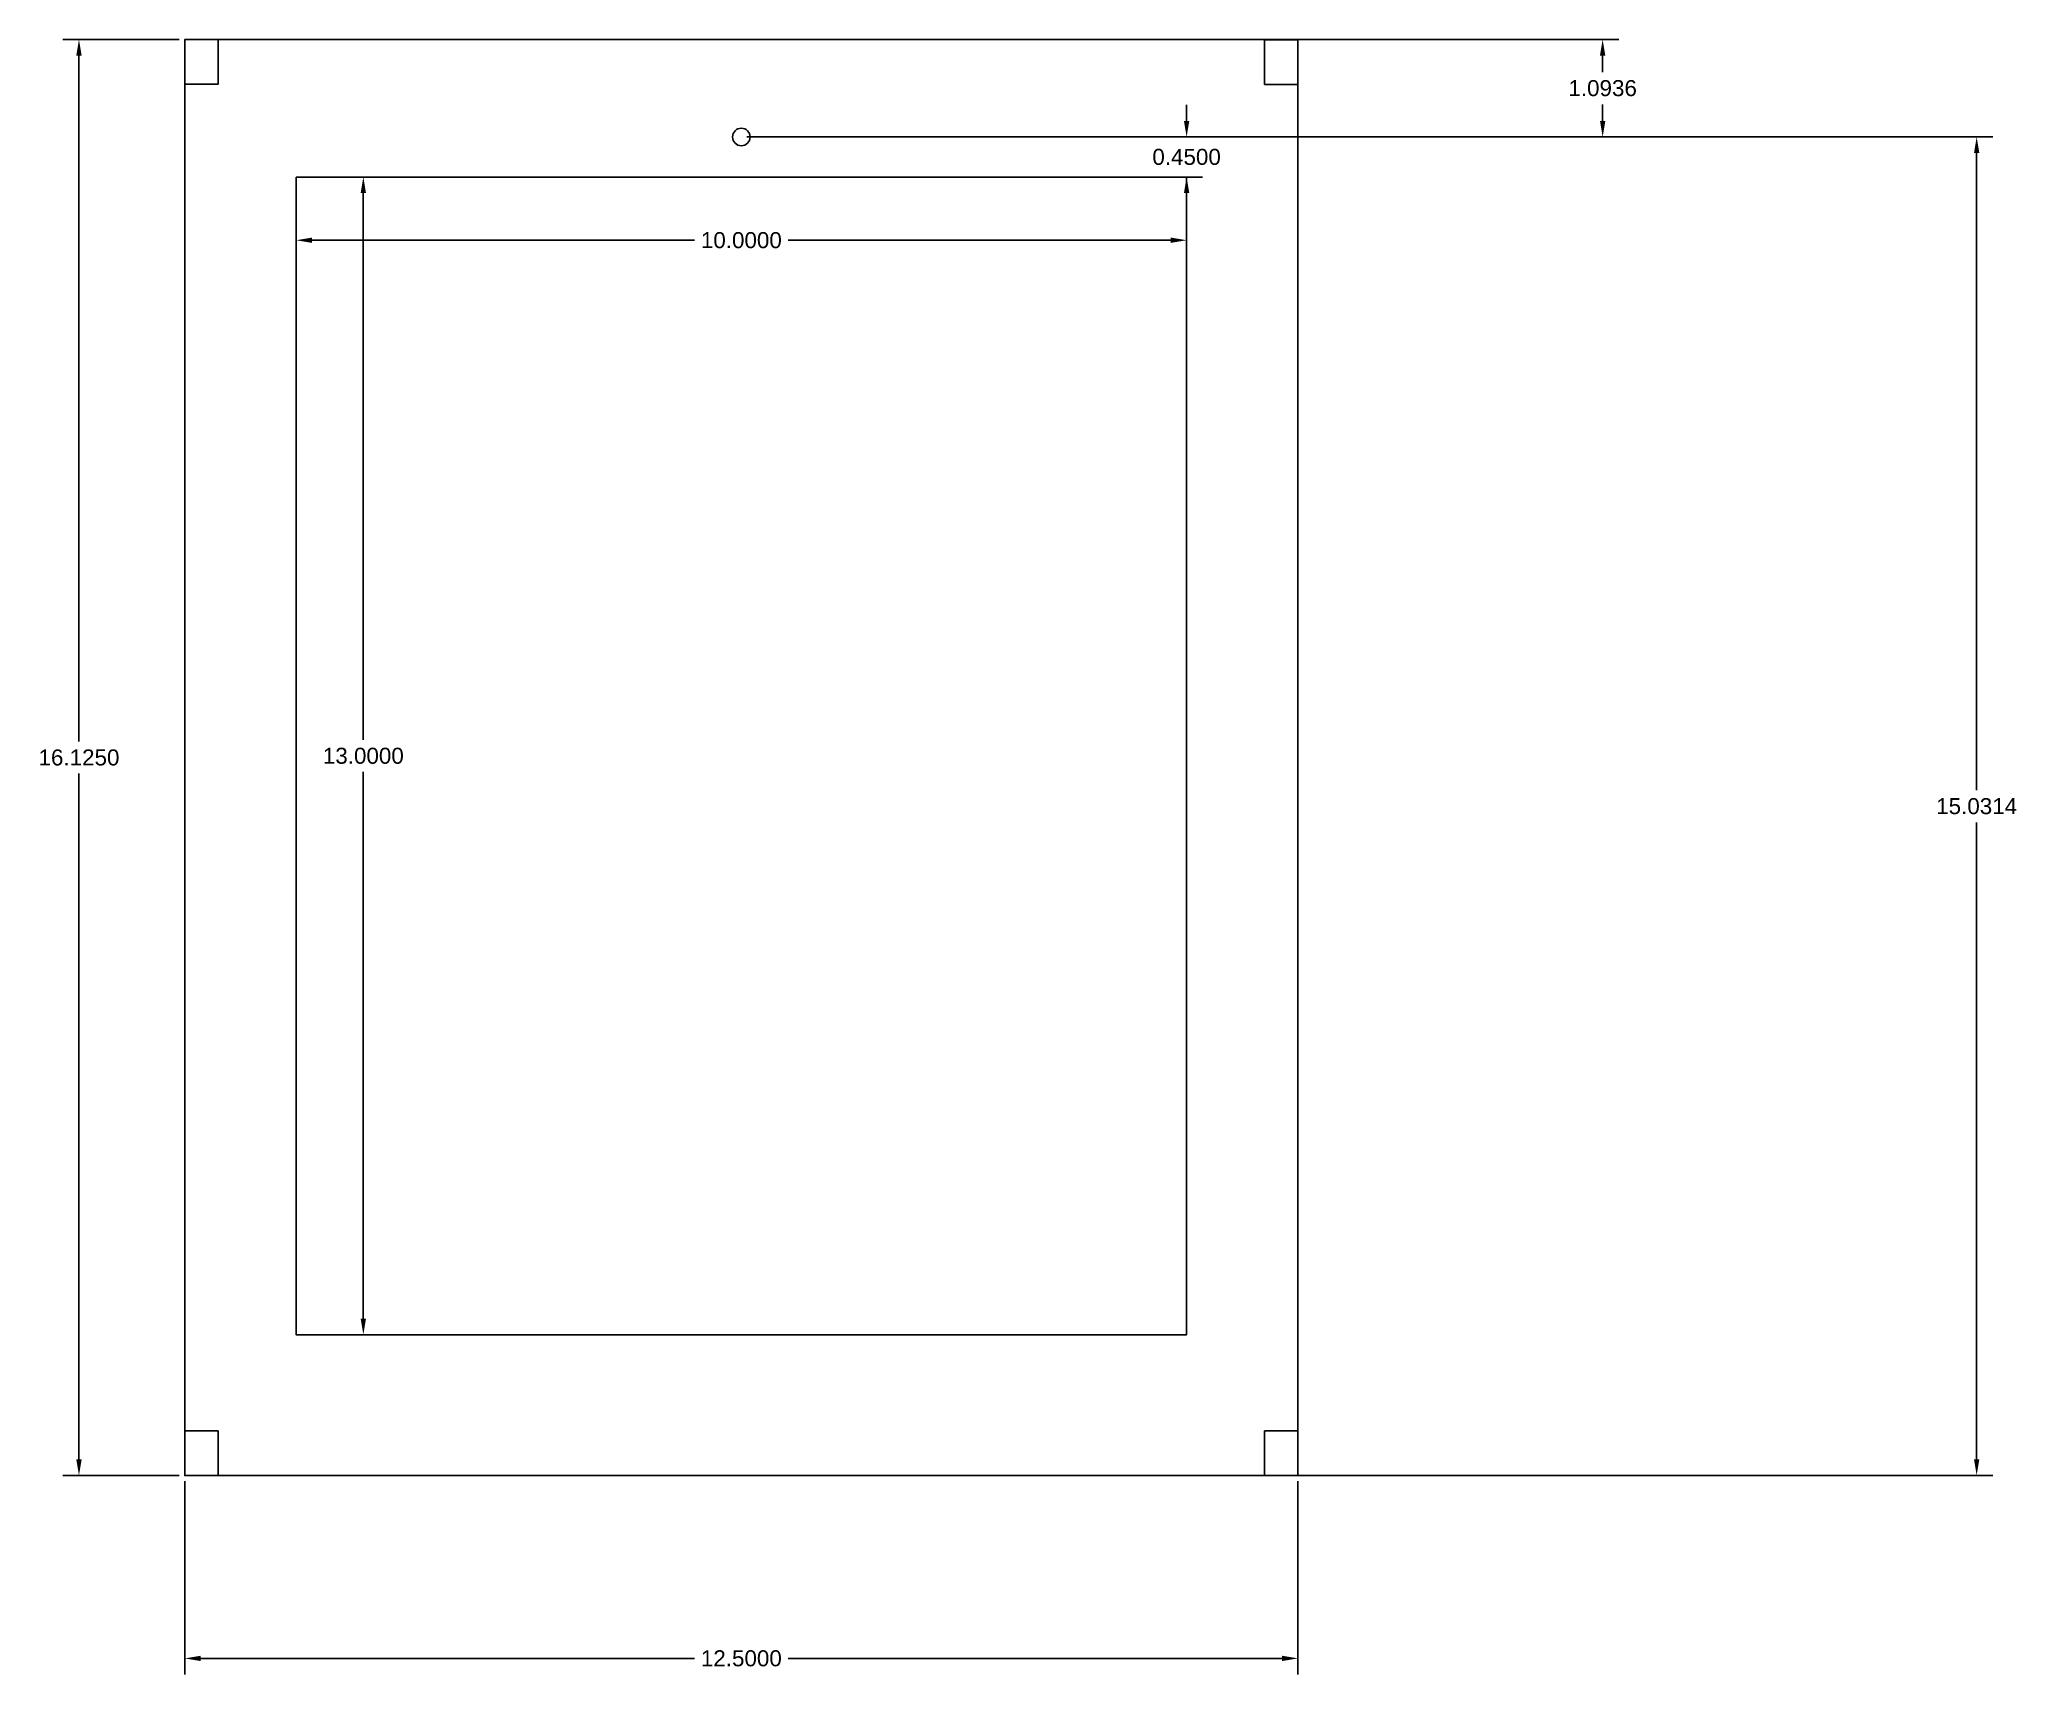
# Model space of a CAD drawing. Header units: inches. Extents: x 2.5 to 24.7, y 31.3 to 49.7.
import ezdxf

# ---------------------------------------------------------------- set-up
doc = ezdxf.new("R2010")
doc.units = ezdxf.units.IN
doc.header["$MEASUREMENT"] = 0
doc.layers.get('0').update_dxf_attribs({"color": 1})
doc.layers.add('dimensions', color=4, linetype='Continuous')
doc.styles.get("Standard").update_dxf_attribs({"font": 'Arial Regular.ttf'})
doc.dimstyles.get("Standard").update_dxf_attribs({"dimtxt": 0.18, "dimasz": 0.18, "dimexe": 0.18, "dimexo": 0.0625, "dimgap": 0.09, "dimtad": 0, "dimtih": 1, "dimtoh": 1, "dimdec": 4, "dimzin": 0, "dimdsep": 46, "dimtxsty": 'Standard', "dimcen": 0.09, "dimadec": 0, "dimazin": 0, "dimtfac": 1, "dimtdec": 4, "dimtofl": 0, "dimtmove": 0, "dimatfit": 3, "dimfxl": 1, "dimtolj": 1, "dimtzin": 0, "dimarcsym": 0})

# ---------------------------------------------------------------- blocks, each defined once
blk = doc.blocks.new('*D3')
at = {"layer": 'Defpoints', "color": 0, "transparency": 16777216}
for p in [(4.101, 33.546), (16.601, 33.546), (16.601, 31.492)]:
    blk.add_point(p, dxfattribs=at)
at = {"layer": 'dimensions', "color": 0, "lineweight": -2, "transparency": 16777216}
for p, q in [((4.101, 33.483), (4.101, 31.312)), ((16.601, 33.483), (16.601, 31.312)), ((4.281, 31.492), (9.826, 31.492)), ((16.421, 31.492), (10.876, 31.492))]:
    blk.add_line(p, q, dxfattribs=at)
at = {"layer": 'dimensions', "color": 0, "transparency": 16777216}
for points in [[(4.281, 31.522), (4.281, 31.462), (4.101, 31.492)], [(16.421, 31.522), (16.421, 31.462), (16.601, 31.492)]]:
    blk.add_solid(points, dxfattribs=at)
at = {"layer": 'dimensions', "color": 0, "transparency": 16777216, "insert": (10.351, 31.492), "char_height": 0.18, "attachment_point": 5}
blk.add_mtext('\\A1;12.5000', dxfattribs=at)
blk = doc.blocks.new('*D4')
at = {"layer": 'Defpoints', "color": 0, "transparency": 16777216}
for p in [(4.101, 49.671), (2.913, 33.546), (4.101, 33.546)]:
    blk.add_point(p, dxfattribs=at)
at = {"layer": 'dimensions', "color": 0, "lineweight": -2, "transparency": 16777216}
for p, q in [((4.039, 49.671), (2.733, 49.671)), ((2.913, 49.491), (2.913, 41.789)), ((2.913, 33.726), (2.913, 41.427)), ((4.039, 33.546), (2.733, 33.546))]:
    blk.add_line(p, q, dxfattribs=at)
at = {"layer": 'dimensions', "color": 0, "transparency": 16777216}
for points in [[(2.883, 49.491), (2.943, 49.491), (2.913, 49.671)], [(2.883, 33.726), (2.943, 33.726), (2.913, 33.546)]]:
    blk.add_solid(points, dxfattribs=at)
at = {"layer": 'dimensions', "color": 0, "transparency": 16777216, "insert": (2.913, 41.608), "char_height": 0.18, "attachment_point": 5}
blk.add_mtext('\\A1;16.1250', dxfattribs=at)
blk = doc.blocks.new('*D7')
at = {"layer": 'Defpoints', "color": 0, "transparency": 16777216}
for p in [(10.351, 48.577), (10.351, 33.546), (24.223, 33.546)]:
    blk.add_point(p, dxfattribs=at)
at = {"layer": 'dimensions', "color": 0, "lineweight": -2, "transparency": 16777216}
for p, q in [((10.414, 48.577), (24.403, 48.577)), ((24.223, 48.397), (24.223, 41.243)), ((24.223, 33.726), (24.223, 40.88)), ((10.414, 33.546), (24.403, 33.546))]:
    blk.add_line(p, q, dxfattribs=at)
at = {"layer": 'dimensions', "color": 0, "transparency": 16777216}
for points in [[(24.193, 48.397), (24.253, 48.397), (24.223, 48.577)], [(24.193, 33.726), (24.253, 33.726), (24.223, 33.546)]]:
    blk.add_solid(points, dxfattribs=at)
at = {"layer": 'dimensions', "color": 0, "transparency": 16777216, "insert": (24.223, 41.061), "char_height": 0.18, "attachment_point": 5}
blk.add_mtext('\\A1;15.0314', dxfattribs=at)
blk = doc.blocks.new('*D8')
at = {"layer": 'Defpoints', "color": 0, "transparency": 16777216}
for p in [(10.351, 49.671), (20.023, 49.671), (10.351, 48.577)]:
    blk.add_point(p, dxfattribs=at)
at = {"layer": 'dimensions', "color": 0, "lineweight": -2, "transparency": 16777216}
for p, q in [((10.414, 49.671), (20.203, 49.671)), ((20.023, 49.491), (20.023, 49.305)), ((20.023, 48.757), (20.023, 48.943)), ((10.414, 48.577), (20.203, 48.577))]:
    blk.add_line(p, q, dxfattribs=at)
at = {"layer": 'dimensions', "color": 0, "transparency": 16777216}
for points in [[(19.993, 49.491), (20.053, 49.491), (20.023, 49.671)], [(19.993, 48.757), (20.053, 48.757), (20.023, 48.577)]]:
    blk.add_solid(points, dxfattribs=at)
at = {"layer": 'dimensions', "color": 0, "transparency": 16777216, "insert": (20.023, 49.124), "char_height": 0.18, "attachment_point": 5}
blk.add_mtext('\\A1;1.0936', dxfattribs=at)
blk = doc.blocks.new('*D9')
at = {"layer": 'Defpoints', "color": 0, "transparency": 16777216}
for p in [(5.351, 48.127), (15.351, 48.127), (15.351, 47.417)]:
    blk.add_point(p, dxfattribs=at)
at = {"layer": 'dimensions', "color": 0, "lineweight": -2, "transparency": 16777216}
for p, q in [((5.351, 48.065), (5.351, 47.237)), ((15.351, 48.065), (15.351, 47.237)), ((5.531, 47.417), (9.826, 47.417)), ((15.171, 47.417), (10.876, 47.417))]:
    blk.add_line(p, q, dxfattribs=at)
at = {"layer": 'dimensions', "color": 0, "transparency": 16777216}
for points in [[(5.531, 47.447), (5.531, 47.387), (5.351, 47.417)], [(15.171, 47.447), (15.171, 47.387), (15.351, 47.417)]]:
    blk.add_solid(points, dxfattribs=at)
at = {"layer": 'dimensions', "color": 0, "transparency": 16777216, "insert": (10.351, 47.417), "char_height": 0.18, "attachment_point": 5}
blk.add_mtext('\\A1;10.0000', dxfattribs=at)
blk = doc.blocks.new('*D10')
at = {"layer": 'Defpoints', "color": 0, "transparency": 16777216}
for p in [(5.351, 48.127), (6.106, 48.127), (5.351, 35.127)]:
    blk.add_point(p, dxfattribs=at)
at = {"layer": 'dimensions', "color": 0, "lineweight": -2, "transparency": 16777216}
for p, q in [((5.414, 48.127), (6.286, 48.127)), ((6.106, 47.947), (6.106, 41.808)), ((6.106, 35.307), (6.106, 41.446)), ((5.414, 35.127), (6.286, 35.127))]:
    blk.add_line(p, q, dxfattribs=at)
at = {"layer": 'dimensions', "color": 0, "transparency": 16777216}
for points in [[(6.076, 47.947), (6.136, 47.947), (6.106, 48.127)], [(6.076, 35.307), (6.136, 35.307), (6.106, 35.127)]]:
    blk.add_solid(points, dxfattribs=at)
at = {"layer": 'dimensions', "color": 0, "transparency": 16777216, "insert": (6.106, 41.627), "char_height": 0.18, "attachment_point": 5}
blk.add_mtext('\\A1;13.0000', dxfattribs=at)
blk = doc.blocks.new('*D11')
at = {"layer": 'Defpoints', "color": 0, "transparency": 16777216}
for p in [(10.351, 48.577), (5.351, 48.127), (15.351, 48.127)]:
    blk.add_point(p, dxfattribs=at)
at = {"layer": 'dimensions', "color": 0, "lineweight": -2, "transparency": 16777216}
for p, q in [((15.351, 48.757), (15.351, 48.937)), ((10.414, 48.577), (15.531, 48.577)), ((5.414, 48.127), (15.531, 48.127)), ((15.351, 47.947), (15.351, 47.767))]:
    blk.add_line(p, q, dxfattribs=at)
at = {"layer": 'dimensions', "color": 0, "transparency": 16777216}
for points in [[(15.321, 48.757), (15.381, 48.757), (15.351, 48.577)], [(15.321, 47.947), (15.381, 47.947), (15.351, 48.127)]]:
    blk.add_solid(points, dxfattribs=at)
at = {"layer": 'dimensions', "color": 0, "transparency": 16777216, "insert": (15.351, 48.352), "char_height": 0.18, "attachment_point": 5}
blk.add_mtext('\\A1;0.4500', dxfattribs=at)

msp = doc.modelspace()

# ---------------------------------------------------------------- linework, layer by layer
for points in [[(4.10101, 33.54573), (16.60101, 33.54573), (16.60101, 49.67073), (4.10101, 49.67073)], [(4.47601, 49.67073), (4.10101, 49.67073), (4.10101, 49.17073), (4.47601, 49.17073)], [(16.60101, 49.66702), (16.22601, 49.66702), (16.22601, 49.16702), (16.60101, 49.16702)], [(5.35108, 48.12711), (15.35108, 48.12711), (15.35108, 35.12711), (5.35108, 35.12711)], [(4.47601, 34.04573), (4.10101, 34.04573), (4.10101, 33.54573), (4.47601, 33.54573)], [(16.60101, 33.54573), (16.22601, 33.54573), (16.22601, 34.04573), (16.60101, 34.04573)]]:
    msp.add_lwpolyline(points, close=True)
msp.add_circle((10.35101, 48.57709), 0.09842)

# ---------------------------------------------------------------- dimensions: what is measured, and where the dimension line sits
at = {"layer": 'dimensions'}
for base, p1, p2, picture, middle in [((2.91302, 33.54573), (4.10101, 49.67073), (4.10101, 33.54573), '*D4', (2.91302, 41.60823)), ((20.02332, 49.67073), (10.35101, 48.57709), (10.35101, 49.67073), '*D8', (20.02332, 49.12391)), ((15.35108, 48.12711), (10.35101, 48.57709), (5.35108, 48.12711), '*D11', (15.35108, 48.3521)), ((24.22282, 33.54573), (10.35101, 48.57709), (10.35101, 33.54573), '*D7', (24.22282, 41.06141)), ((6.10614, 48.12711), (5.35108, 35.12711), (5.35108, 48.12711), '*D10', (6.10614, 41.62711))]:
    dim = msp.add_linear_dim(base=base, p1=p1, p2=p2, angle=90, dimstyle='Standard', dxfattribs=at)
    dim.commit()
    dim.dimension.update_dxf_attribs({"geometry": picture, "text_midpoint": middle})
for base, p1, p2, picture, middle in [((15.35108, 47.41729), (5.35108, 48.12711), (15.35108, 48.12711), '*D9', (10.35108, 47.41729)), ((16.60101, 31.49166), (4.10101, 33.54573), (16.60101, 33.54573), '*D3', (10.35101, 31.49166))]:
    dim = msp.add_linear_dim(base=base, p1=p1, p2=p2, dimstyle='Standard', dxfattribs=at)
    dim.commit()
    dim.dimension.update_dxf_attribs({"geometry": picture, "text_midpoint": middle})

doc.saveas('drawing.dxf')
